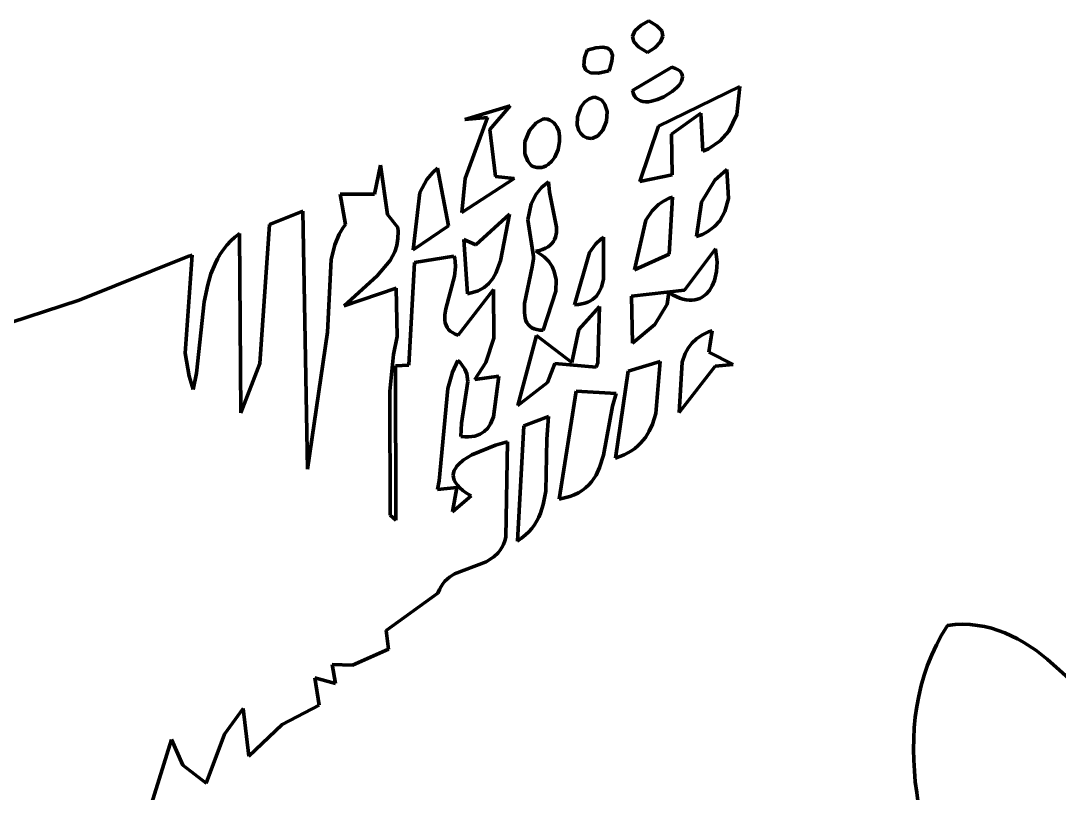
# Model space of a CAD drawing. Header units: millimetres. Extents: x 0 to 14.2, y 0 to 19.5.
# Drawn here: x 2.981 to 4.044, y 13.473 to 14.264 of the extents above; entities that cross this region are included whole.
import ezdxf

# ---------------------------------------------------------------- set-up
doc = ezdxf.new("R2010")
doc.units = ezdxf.units.MM
doc.layers.add('color#010101ff', color=7, linetype='CONTINUOUS', lineweight=100)
doc.layers.add('color#fdfdfdff', color=7, linetype='CONTINUOUS', lineweight=100)

msp = doc.modelspace()

# ---------------------------------------------------------------- linework, layer by layer
at = {"layer": 'color#010101ff'}
for p, q in [((3.6235, 14.2637), (3.6157, 14.2591)), ((3.6319, 14.2587), (3.6235, 14.2637)), ((3.6094, 14.2534), (3.6069, 14.2477)), ((3.6157, 14.2591), (3.6094, 14.2534)), ((3.6368, 14.2534), (3.6319, 14.2587)), ((3.638, 14.2478), (3.6368, 14.2534)), ((3.6069, 14.2477), (3.6083, 14.2421)), ((3.6083, 14.2421), (3.6134, 14.2366)), ((3.6298, 14.2361), (3.6357, 14.2421)), ((3.6357, 14.2421), (3.638, 14.2478)), ((3.5606, 14.2337), (3.5578, 14.2257)), ((3.5695, 14.236), (3.5606, 14.2337)), ((3.5765, 14.2367), (3.5695, 14.236)), ((3.5817, 14.2357), (3.5765, 14.2367)), ((3.5849, 14.233), (3.5817, 14.2357)), ((3.5864, 14.2286), (3.5849, 14.233)), ((3.5859, 14.2225), (3.5864, 14.2286)), ((3.6134, 14.2366), (3.6224, 14.2311)), ((3.6224, 14.2311), (3.6298, 14.2361)), ((3.5578, 14.2257), (3.557, 14.2181)), ((3.557, 14.2181), (3.5591, 14.213)), ((3.5836, 14.2147), (3.5859, 14.2225)), ((3.5591, 14.213), (3.5641, 14.2103)), ((3.5641, 14.2103), (3.572, 14.2102)), ((3.572, 14.2102), (3.5828, 14.2125)), ((3.5828, 14.2125), (3.5836, 14.2147)), ((3.6473, 14.2161), (3.6069, 14.1922)), ((3.6509, 14.215), (3.6473, 14.2161)), ((3.6536, 14.2136), (3.6509, 14.215)), ((3.6557, 14.212), (3.6536, 14.2136)), ((3.6571, 14.2102), (3.6557, 14.212)), ((3.6579, 14.2083), (3.6571, 14.2102)), ((3.6581, 14.2063), (3.6579, 14.2083)), ((3.7169, 14.1965), (3.6336, 14.1557)), ((3.6524, 14.1954), (3.6543, 14.1976)), ((3.6543, 14.1976), (3.6559, 14.1998)), ((3.6559, 14.1998), (3.6571, 14.202)), ((3.6571, 14.202), (3.6579, 14.2042)), ((3.6579, 14.2042), (3.6581, 14.2063)), ((3.7137, 14.1677), (3.7169, 14.1965)), ((3.5665, 14.1853), (3.5627, 14.1839)), ((3.5685, 14.1856), (3.5665, 14.1853)), ((3.5723, 14.1843), (3.5685, 14.1856)), ((3.6069, 14.1922), (3.6078, 14.1891)), ((3.6078, 14.1891), (3.6091, 14.1866)), ((3.6091, 14.1866), (3.6107, 14.1845)), ((3.6326, 14.1831), (3.6389, 14.1858)), ((3.6389, 14.1858), (3.6476, 14.1912)), ((3.6476, 14.1912), (3.6524, 14.1954)), ((3.4818, 14.1768), (3.4355, 14.1625)), ((3.4609, 14.1526), (3.4818, 14.1768)), ((3.5541, 14.1754), (3.5505, 14.1653)), ((3.5579, 14.1804), (3.5541, 14.1754)), ((3.5627, 14.1839), (3.5579, 14.1804)), ((3.5754, 14.1823), (3.5723, 14.1843)), ((3.5787, 14.1781), (3.5754, 14.1823)), ((3.5809, 14.171), (3.5787, 14.1781)), ((3.6107, 14.1845), (3.6127, 14.183)), ((3.6127, 14.183), (3.615, 14.1819)), ((3.615, 14.1819), (3.6176, 14.1812)), ((3.6176, 14.1812), (3.6203, 14.1809)), ((3.6203, 14.1809), (3.6233, 14.1809)), ((3.6233, 14.1809), (3.6263, 14.1814)), ((3.6263, 14.1814), (3.6326, 14.1831)), ((3.4355, 14.1625), (3.4586, 14.1647)), ((3.4586, 14.1647), (3.4356, 14.1023)), ((3.5505, 14.1653), (3.5503, 14.157)), ((3.5804, 14.1611), (3.5809, 14.171)), ((3.6467, 14.1475), (3.677, 14.1693)), ((3.677, 14.1693), (3.6789, 14.1303)), ((3.7056, 14.1508), (3.7137, 14.1677)), ((3.5082, 14.1591), (3.5014, 14.1514)), ((3.5152, 14.1629), (3.5082, 14.1591)), ((3.5172, 14.1635), (3.5152, 14.1629)), ((3.52, 14.1629), (3.5172, 14.1635)), ((3.5225, 14.1619), (3.52, 14.1629)), ((3.5247, 14.1606), (3.5225, 14.1619)), ((3.5266, 14.1591), (3.5247, 14.1606)), ((3.5282, 14.1573), (3.5266, 14.1591)), ((3.5295, 14.1553), (3.5282, 14.1573)), ((3.5315, 14.1507), (3.5295, 14.1553)), ((3.5503, 14.157), (3.552, 14.1514)), ((3.5766, 14.1518), (3.5804, 14.1611)), ((3.6336, 14.1557), (3.6145, 14.0991)), ((3.4667, 14.1042), (3.4609, 14.1526)), ((3.5014, 14.1514), (3.4968, 14.1398)), ((3.5324, 14.1455), (3.5315, 14.1507)), ((3.5324, 14.14), (3.5324, 14.1455)), ((3.552, 14.1514), (3.554, 14.1482)), ((3.554, 14.1482), (3.5567, 14.1457)), ((3.5567, 14.1457), (3.5603, 14.1439)), ((3.5603, 14.1439), (3.5624, 14.1434)), ((3.5624, 14.1434), (3.5647, 14.1431)), ((3.5647, 14.1431), (3.5665, 14.1435)), ((3.5665, 14.1435), (3.5714, 14.1461)), ((3.5714, 14.1461), (3.5766, 14.1518)), ((3.6474, 14.1061), (3.6467, 14.1475)), ((3.6966, 14.1408), (3.7056, 14.1508)), ((3.4968, 14.1398), (3.4968, 14.1275)), ((3.5308, 14.1318), (3.5324, 14.14)), ((3.6789, 14.1303), (3.6846, 14.1328)), ((3.6846, 14.1328), (3.6966, 14.1408)), ((3.4968, 14.1275), (3.4997, 14.12)), ((3.5244, 14.12), (3.5275, 14.1242)), ((3.5275, 14.1242), (3.5308, 14.1318)), ((3.3491, 14.1159), (3.3431, 14.0864)), ((3.3564, 14.0654), (3.3491, 14.1159)), ((3.4075, 14.1128), (3.4026, 14.1083)), ((3.4187, 14.0537), (3.4075, 14.1128)), ((3.4997, 14.12), (3.5035, 14.1152)), ((3.5035, 14.1152), (3.5063, 14.1141)), ((3.5063, 14.1141), (3.5089, 14.1136)), ((3.5089, 14.1136), (3.5115, 14.1134)), ((3.5115, 14.1134), (3.514, 14.1137)), ((3.514, 14.1137), (3.5163, 14.1143)), ((3.5163, 14.1143), (3.5185, 14.1153)), ((3.5185, 14.1153), (3.5206, 14.1166)), ((3.5206, 14.1166), (3.5244, 14.12)), ((3.7036, 14.1116), (3.6911, 14.1005)), ((3.705, 14.0819), (3.7036, 14.1116)), ((3.3965, 14.1011), (3.3894, 14.0878)), ((3.4026, 14.1083), (3.3965, 14.1011)), ((3.4356, 14.1023), (3.4324, 14.0674)), ((3.4324, 14.0674), (3.4859, 14.1023)), ((3.4859, 14.1023), (3.4667, 14.1042)), ((3.6145, 14.0991), (3.6474, 14.1061)), ((3.6911, 14.1005), (3.6774, 14.0779)), ((3.5137, 14.093), (3.5082, 14.0863)), ((3.5209, 14.0987), (3.5137, 14.093)), ((3.5221, 14.0882), (3.5209, 14.0987)), ((3.3431, 14.0864), (3.3079, 14.0864)), ((3.3079, 14.0864), (3.3133, 14.0553)), ((3.3894, 14.0878), (3.3826, 14.0293)), ((3.5082, 14.0863), (3.5032, 14.0764)), ((3.5293, 14.0526), (3.5221, 14.0882)), ((3.6385, 14.0791), (3.6334, 14.0755)), ((3.6444, 14.082), (3.6385, 14.0791)), ((3.6443, 14.025), (3.6477, 14.0833)), ((3.6477, 14.0833), (3.6444, 14.082)), ((3.7015, 14.0685), (3.705, 14.0819)), ((3.2697, 14.0689), (3.2356, 14.0552)), ((3.2745, 13.8047), (3.2697, 14.0689)), ((3.5032, 14.0764), (3.5, 14.06)), ((3.627, 14.0693), (3.6206, 14.0596)), ((3.6334, 14.0755), (3.627, 14.0693)), ((3.6774, 14.0779), (3.6724, 14.0428)), ((3.6964, 14.0591), (3.7015, 14.0685)), ((3.3667, 14.052), (3.3564, 14.0654)), ((3.4812, 14.0657), (3.4467, 14.0345)), ((3.4718, 14.0181), (3.4812, 14.0657)), ((3.5, 14.06), (3.5057, 14.0226)), ((3.6206, 14.0596), (3.6091, 14.0087)), ((3.691, 14.053), (3.6964, 14.0591)), ((3.2356, 14.0552), (3.2255, 13.9129)), ((3.3109, 14.052), (3.3068, 14.0452)), ((3.3133, 14.0553), (3.3109, 14.052)), ((3.367, 14.0481), (3.3667, 14.052)), ((3.3669, 14.0407), (3.367, 14.0481)), ((3.3826, 14.0293), (3.4187, 14.0537)), ((3.528, 14.0422), (3.5291, 14.0471)), ((3.5291, 14.0471), (3.5293, 14.0526)), ((3.6786, 14.0451), (3.6841, 14.0479)), ((3.6841, 14.0479), (3.691, 14.053)), ((3.1958, 14.0384), (3.1919, 14.0342)), ((3.2001, 14.0424), (3.1958, 14.0384)), ((3.2048, 14.0461), (3.2001, 14.0424)), ((3.2062, 13.8623), (3.2048, 14.0461)), ((3.3068, 14.0452), (3.3023, 14.0345)), ((3.3657, 14.0338), (3.3669, 14.0407)), ((3.4467, 14.0345), (3.4344, 14.04)), ((3.4344, 14.04), (3.438, 13.9844)), ((3.5245, 14.0357), (3.526, 14.0377)), ((3.526, 14.0377), (3.5272, 14.0399)), ((3.5272, 14.0399), (3.528, 14.0422)), ((3.575, 14.0406), (3.569, 14.0352)), ((3.5773, 14.0422), (3.575, 14.0406)), ((3.5771, 13.9993), (3.5773, 14.0422)), ((3.6724, 14.0428), (3.6786, 14.0451)), ((3.1884, 14.0297), (3.1852, 14.025)), ((3.1919, 14.0342), (3.1884, 14.0297)), ((3.3023, 14.0345), (3.2987, 14.0195)), ((3.3589, 14.0185), (3.3636, 14.0273)), ((3.3636, 14.0273), (3.3657, 14.0338)), ((3.5079, 14.0279), (3.5117, 14.0287)), ((3.5112, 14.026), (3.5079, 14.0279)), ((3.5142, 14.0239), (3.5112, 14.026)), ((3.5117, 14.0287), (3.515, 14.0297)), ((3.515, 14.0297), (3.518, 14.0309)), ((3.518, 14.0309), (3.5205, 14.0323)), ((3.5205, 14.0323), (3.5227, 14.0339)), ((3.5227, 14.0339), (3.5245, 14.0357)), ((3.563, 14.0267), (3.5477, 13.9731)), ((3.569, 14.0352), (3.563, 14.0267)), ((3.6918, 14.0304), (3.66, 13.9879)), ((3.6934, 14.0168), (3.6918, 14.0304)), ((3.1521, 14.0226), (3.0408, 13.9778)), ((3.1493, 13.9236), (3.1563, 14.0238)), ((3.1563, 14.0238), (3.1521, 14.0226)), ((3.1798, 14.0151), (3.1756, 14.0046)), ((3.1824, 14.0202), (3.1798, 14.0151)), ((3.1852, 14.025), (3.1824, 14.0202)), ((3.2987, 14.0195), (3.2947, 13.9449)), ((3.3457, 14.0028), (3.3589, 14.0185)), ((3.384, 14.0163), (3.3781, 13.9111)), ((3.4241, 14.0228), (3.384, 14.0163)), ((3.425, 14.0203), (3.4241, 14.0228)), ((3.4256, 14.0176), (3.425, 14.0203)), ((3.4259, 14.0118), (3.4256, 14.0176)), ((3.4672, 14.0054), (3.4718, 14.0181)), ((3.5055, 14.0202), (3.5041, 14.0119)), ((3.5057, 14.0226), (3.5055, 14.0202)), ((3.5169, 14.0218), (3.5142, 14.0239)), ((3.5213, 14.0172), (3.5169, 14.0218)), ((3.5246, 14.0122), (3.5213, 14.0172)), ((3.6091, 14.0087), (3.6443, 14.025)), ((3.6929, 14.007), (3.6934, 14.0168)), ((3.1756, 14.0046), (3.1723, 13.9934)), ((3.4247, 14.0023), (3.4259, 14.0118)), ((3.464, 13.9999), (3.4672, 14.0054)), ((3.5041, 14.0119), (3.4965, 13.9744)), ((3.5269, 14.007), (3.5246, 14.0122)), ((3.5287, 13.9986), (3.5269, 14.007)), ((3.6908, 13.9979), (3.6929, 14.007)), ((3.3118, 13.972), (3.3457, 14.0028)), ((3.4158, 13.9689), (3.4247, 14.0023)), ((3.4576, 13.9927), (3.46, 13.9949)), ((3.46, 13.9949), (3.464, 13.9999)), ((3.5284, 13.9868), (3.5287, 13.9986)), ((3.5751, 13.9911), (3.5771, 13.9993)), ((3.6886, 13.9925), (3.6908, 13.9979)), ((3.1723, 13.9934), (3.1688, 13.9759)), ((3.3652, 13.9901), (3.3118, 13.972)), ((3.3662, 13.9407), (3.3652, 13.9901)), ((3.4646, 13.9887), (3.4287, 13.9421)), ((3.438, 13.9844), (3.442, 13.9852)), ((3.442, 13.9852), (3.4457, 13.9862)), ((3.4457, 13.9862), (3.4491, 13.9874)), ((3.4491, 13.9874), (3.4522, 13.989)), ((3.4522, 13.989), (3.455, 13.9907)), ((3.455, 13.9907), (3.4576, 13.9927)), ((3.4651, 13.9387), (3.4646, 13.9887)), ((3.5156, 13.9472), (3.5284, 13.9868)), ((3.57, 13.982), (3.5729, 13.9863)), ((3.5729, 13.9863), (3.5751, 13.9911)), ((3.66, 13.9879), (3.6058, 13.9817)), ((3.6424, 13.9737), (3.6442, 13.9855)), ((3.6442, 13.9855), (3.648, 13.9832)), ((3.648, 13.9832), (3.6517, 13.9814)), ((3.6781, 13.9807), (3.6822, 13.9838)), ((3.6822, 13.9838), (3.6857, 13.9878)), ((3.6857, 13.9878), (3.6886, 13.9925)), ((3.0408, 13.9778), (2.6583, 13.8531)), ((3.1688, 13.9759), (3.1609, 13.9031)), ((3.4965, 13.9744), (3.4963, 13.965)), ((3.5477, 13.9731), (3.5516, 13.9734)), ((3.5516, 13.9734), (3.5551, 13.9739)), ((3.5551, 13.9739), (3.5583, 13.9747)), ((3.5583, 13.9747), (3.5612, 13.9757)), ((3.5612, 13.9757), (3.5638, 13.977)), ((3.5638, 13.977), (3.5661, 13.9785)), ((3.5661, 13.9785), (3.57, 13.982)), ((3.6058, 13.9817), (3.607, 13.9337)), ((3.6297, 13.9529), (3.6424, 13.9737)), ((3.6517, 13.9814), (3.6552, 13.9799)), ((3.6552, 13.9799), (3.6586, 13.9788)), ((3.6586, 13.9788), (3.6619, 13.9781)), ((3.6619, 13.9781), (3.6649, 13.9778)), ((3.6649, 13.9778), (3.6679, 13.9778)), ((3.6679, 13.9778), (3.6707, 13.9781)), ((3.6707, 13.9781), (3.6733, 13.9787)), ((3.6733, 13.9787), (3.6757, 13.9795)), ((3.6757, 13.9795), (3.6781, 13.9807)), ((3.415, 13.9628), (3.4158, 13.9689)), ((3.415, 13.9572), (3.415, 13.9628)), ((3.4963, 13.965), (3.4971, 13.9594)), ((3.573, 13.9713), (3.552, 13.9477)), ((3.5714, 13.9135), (3.573, 13.9713)), ((3.4154, 13.9546), (3.415, 13.9572)), ((3.4162, 13.9522), (3.4154, 13.9546)), ((3.4172, 13.9499), (3.4162, 13.9522)), ((3.4971, 13.9594), (3.4979, 13.957)), ((3.4979, 13.957), (3.4989, 13.9547)), ((3.4989, 13.9547), (3.5003, 13.9527)), ((3.5003, 13.9527), (3.5019, 13.951)), ((3.607, 13.9337), (3.6297, 13.9529)), ((3.2947, 13.9449), (3.2745, 13.8047)), ((3.3623, 13.9222), (3.3662, 13.9407)), ((3.4187, 13.9479), (3.4172, 13.9499)), ((3.4205, 13.9461), (3.4187, 13.9479)), ((3.4228, 13.9445), (3.4205, 13.9461)), ((3.4255, 13.9431), (3.4228, 13.9445)), ((3.4287, 13.9421), (3.4255, 13.9431)), ((3.5087, 13.9417), (3.4897, 13.8699)), ((3.5019, 13.951), (3.5039, 13.9495)), ((3.5039, 13.9495), (3.5063, 13.9484)), ((3.5063, 13.9484), (3.509, 13.9476)), ((3.5448, 13.9141), (3.5087, 13.9417)), ((3.509, 13.9476), (3.5121, 13.9472)), ((3.5121, 13.9472), (3.5156, 13.9472)), ((3.552, 13.9477), (3.5448, 13.9141)), ((3.678, 13.942), (3.6723, 13.9382)), ((3.6813, 13.9437), (3.678, 13.942)), ((3.6848, 13.9452), (3.6813, 13.9437)), ((3.6886, 13.9465), (3.6848, 13.9452)), ((3.685, 13.9247), (3.6886, 13.9465)), ((3.4569, 13.9138), (3.4651, 13.9387)), ((3.6676, 13.9337), (3.6638, 13.9287)), ((3.6723, 13.9382), (3.6676, 13.9337)), ((3.1532, 13.9001), (3.1493, 13.9236)), ((3.3588, 13.8846), (3.3623, 13.9222)), ((3.6609, 13.9232), (3.6577, 13.9142)), ((3.6638, 13.9287), (3.6609, 13.9232)), ((3.7101, 13.9119), (3.685, 13.9247)), ((3.2255, 13.9129), (3.2062, 13.8623)), ((3.3781, 13.9111), (3.3646, 13.9105)), ((3.3646, 13.9105), (3.3649, 13.7527)), ((3.4229, 13.9042), (3.4283, 13.916)), ((3.4283, 13.916), (3.4305, 13.9139)), ((3.4305, 13.9139), (3.4324, 13.9117)), ((3.4324, 13.9117), (3.4354, 13.9072)), ((3.4456, 13.8964), (3.4569, 13.9138)), ((3.5198, 13.8936), (3.5274, 13.9128)), ((3.5274, 13.9128), (3.5696, 13.9093)), ((3.5696, 13.9093), (3.5714, 13.9135)), ((3.6354, 13.915), (3.6026, 13.9052)), ((3.6308, 13.8619), (3.6354, 13.915)), ((3.6577, 13.9142), (3.6547, 13.8629)), ((3.6547, 13.8629), (3.6915, 13.9101)), ((3.6915, 13.9101), (3.7101, 13.9119)), ((3.1575, 13.8862), (3.1532, 13.9001)), ((3.1609, 13.9031), (3.1575, 13.8862)), ((3.418, 13.8872), (3.4229, 13.9042)), ((3.4354, 13.9072), (3.4373, 13.9023)), ((3.4373, 13.9023), (3.4386, 13.8945)), ((3.4701, 13.8998), (3.4456, 13.8964)), ((3.4647, 13.8585), (3.4701, 13.8998)), ((3.6026, 13.9052), (3.5894, 13.816)), ((3.4386, 13.8945), (3.4319, 13.8518)), ((3.4897, 13.8699), (3.5198, 13.8936)), ((3.3589, 13.7576), (3.3588, 13.8846)), ((3.409, 13.7929), (3.418, 13.8872)), ((3.5494, 13.8847), (3.5319, 13.7742)), ((3.5903, 13.8822), (3.5494, 13.8847)), ((3.5863, 13.8694), (3.5903, 13.8822)), ((3.5772, 13.8191), (3.5863, 13.8694)), ((3.4617, 13.8511), (3.4647, 13.8585)), ((3.5211, 13.8587), (3.4958, 13.8492)), ((3.5193, 13.8355), (3.5211, 13.8587)), ((3.6273, 13.8507), (3.6308, 13.8619)), ((3.4319, 13.8518), (3.4314, 13.8383)), ((3.4553, 13.8433), (3.4589, 13.8469)), ((3.4589, 13.8469), (3.4617, 13.8511)), ((3.4958, 13.8492), (3.4892, 13.7312)), ((3.6241, 13.8438), (3.6273, 13.8507)), ((3.4314, 13.8383), (3.4354, 13.838)), ((3.4354, 13.838), (3.4391, 13.8379)), ((3.4391, 13.8379), (3.4425, 13.8382)), ((3.4425, 13.8382), (3.4455, 13.8387)), ((3.4455, 13.8387), (3.4484, 13.8395)), ((3.4484, 13.8395), (3.4509, 13.8406)), ((3.4509, 13.8406), (3.4532, 13.8418)), ((3.4532, 13.8418), (3.4553, 13.8433)), ((3.5181, 13.7822), (3.5193, 13.8355)), ((3.6152, 13.8314), (3.6201, 13.8373)), ((3.6201, 13.8373), (3.6241, 13.8438)), ((3.4666, 13.8293), (3.4426, 13.8195)), ((3.4762, 13.832), (3.4666, 13.8293)), ((3.479, 13.8327), (3.4762, 13.832)), ((3.4774, 13.7353), (3.479, 13.8327)), ((3.6059, 13.8237), (3.6093, 13.8261)), ((3.6093, 13.8261), (3.6124, 13.8286)), ((3.6124, 13.8286), (3.6152, 13.8314)), ((3.4338, 13.814), (3.4292, 13.8099)), ((3.4426, 13.8195), (3.4338, 13.814)), ((3.5733, 13.8065), (3.5772, 13.8191)), ((3.5894, 13.816), (3.594, 13.8176)), ((3.594, 13.8176), (3.5983, 13.8194)), ((3.5983, 13.8194), (3.6022, 13.8215)), ((3.6022, 13.8215), (3.6059, 13.8237)), ((3.4246, 13.8033), (3.4239, 13.8009)), ((3.4257, 13.8056), (3.4246, 13.8033)), ((3.4273, 13.8078), (3.4257, 13.8056)), ((3.4292, 13.8099), (3.4273, 13.8078)), ((3.5696, 13.7988), (3.5733, 13.8065)), ((3.4075, 13.7839), (3.409, 13.7929)), ((3.4239, 13.8009), (3.4236, 13.7985)), ((3.4236, 13.7985), (3.4238, 13.7961)), ((3.4238, 13.7961), (3.4245, 13.7936)), ((3.4245, 13.7936), (3.4258, 13.791)), ((3.5649, 13.7918), (3.5674, 13.7952)), ((3.5674, 13.7952), (3.5696, 13.7988)), ((3.4273, 13.7859), (3.4075, 13.7839)), ((3.4228, 13.7612), (3.4273, 13.7859)), ((3.4258, 13.791), (3.4277, 13.7884)), ((3.4277, 13.7884), (3.4302, 13.7857)), ((3.4302, 13.7857), (3.4333, 13.783)), ((3.4333, 13.783), (3.4371, 13.7802)), ((3.5155, 13.7685), (3.5181, 13.7822)), ((3.5517, 13.7807), (3.5555, 13.7831)), ((3.5555, 13.7831), (3.559, 13.7858)), ((3.559, 13.7858), (3.5621, 13.7887)), ((3.5621, 13.7887), (3.5649, 13.7918)), ((3.4417, 13.7774), (3.4228, 13.7612)), ((3.4371, 13.7802), (3.4417, 13.7774)), ((3.5319, 13.7742), (3.5375, 13.7753)), ((3.5375, 13.7753), (3.5427, 13.7768)), ((3.5427, 13.7768), (3.5474, 13.7786)), ((3.5474, 13.7786), (3.5517, 13.7807)), ((3.5128, 13.7599), (3.5155, 13.7685)), ((3.3649, 13.7527), (3.3589, 13.7576)), ((3.5065, 13.7479), (3.5089, 13.7518)), ((3.5089, 13.7518), (3.511, 13.7558)), ((3.511, 13.7558), (3.5128, 13.7599)), ((3.4973, 13.7374), (3.5007, 13.7407)), ((3.5007, 13.7407), (3.5038, 13.7442)), ((3.5038, 13.7442), (3.5065, 13.7479)), ((3.4749, 13.7278), (3.4763, 13.7314)), ((3.4763, 13.7314), (3.4774, 13.7353)), ((3.4892, 13.7312), (3.4934, 13.7342)), ((3.4934, 13.7342), (3.4973, 13.7374)), ((3.4649, 13.7149), (3.4694, 13.7192)), ((3.4694, 13.7192), (3.4715, 13.7218)), ((3.4715, 13.7218), (3.4733, 13.7246)), ((3.4733, 13.7246), (3.4749, 13.7278)), ((3.4249, 13.6975), (3.4571, 13.7101)), ((3.4571, 13.7101), (3.4649, 13.7149)), ((3.4197, 13.6942), (3.4249, 13.6975)), ((3.411, 13.6847), (3.4129, 13.6875)), ((3.4129, 13.6875), (3.415, 13.69)), ((3.415, 13.69), (3.4197, 13.6942)), ((3.3548, 13.6396), (3.4078, 13.678)), ((3.4078, 13.678), (3.4093, 13.6815)), ((3.4093, 13.6815), (3.411, 13.6847)), ((3.9293, 13.6449), (3.9232, 13.635)), ((3.9372, 13.6457), (3.9293, 13.6449)), ((3.945, 13.646), (3.9372, 13.6457)), ((3.9525, 13.6457), (3.945, 13.646)), ((3.9599, 13.6449), (3.9525, 13.6457)), ((3.9671, 13.6436), (3.9599, 13.6449)), ((3.9741, 13.6419), (3.9671, 13.6436)), ((3.3571, 13.6206), (3.3548, 13.6396)), ((3.9232, 13.635), (3.9179, 13.6249)), ((3.981, 13.6398), (3.9741, 13.6419)), ((3.9878, 13.6372), (3.981, 13.6398)), ((3.9944, 13.6343), (3.9878, 13.6372)), ((4.0008, 13.631), (3.9944, 13.6343)), ((3.9179, 13.6249), (3.9131, 13.6147)), ((4.0072, 13.6274), (4.0008, 13.631)), ((4.0195, 13.6194), (4.0072, 13.6274)), ((3.3206, 13.6043), (3.3571, 13.6206)), ((3.9131, 13.6147), (3.9089, 13.6043)), ((4.0313, 13.6104), (4.0195, 13.6194)), ((3.3031, 13.5853), (3.2996, 13.6048)), ((3.2996, 13.6048), (3.3206, 13.6043)), ((3.9089, 13.6043), (3.9053, 13.5938)), ((4.0595, 13.5849), (4.0313, 13.6104)), ((3.2862, 13.5631), (3.2819, 13.5911)), ((3.2819, 13.5911), (3.3031, 13.5853)), ((3.9053, 13.5938), (3.9023, 13.5832)), ((3.9023, 13.5832), (3.8998, 13.5725)), ((3.8998, 13.5725), (3.8978, 13.5618)), ((3.1894, 13.5335), (3.2085, 13.5598)), ((3.2085, 13.5598), (3.2144, 13.511)), ((3.2485, 13.5434), (3.2862, 13.5631)), ((3.8978, 13.5618), (3.8963, 13.5509)), ((3.8963, 13.5509), (3.8953, 13.54)), ((3.2144, 13.511), (3.2485, 13.5434)), ((3.8953, 13.54), (3.8947, 13.529)), ((3.1101, 13.447), (3.1352, 13.528)), ((3.1352, 13.528), (3.147, 13.5019)), ((3.1708, 13.4834), (3.1894, 13.5335)), ((3.8947, 13.529), (3.8945, 13.518)), ((3.8945, 13.518), (3.8947, 13.507)), ((3.8947, 13.507), (3.8954, 13.4959)), ((3.147, 13.5019), (3.1708, 13.4834)), ((3.8954, 13.4959), (3.8963, 13.4848)), ((3.8963, 13.4848), (3.8977, 13.4737)), ((3.8977, 13.4737), (3.8993, 13.4626))]:
    msp.add_line(p, q, dxfattribs=at)
at = {"layer": 'color#fdfdfdff'}
for p, q in [((3.6157, 14.2591), (3.6235, 14.2637)), ((3.6235, 14.2637), (3.6319, 14.2587)), ((3.6069, 14.2477), (3.6094, 14.2534)), ((3.6094, 14.2534), (3.6157, 14.2591)), ((3.6319, 14.2587), (3.6368, 14.2534)), ((3.6368, 14.2534), (3.638, 14.2478)), ((3.6083, 14.2421), (3.6069, 14.2477)), ((3.6134, 14.2366), (3.6083, 14.2421)), ((3.6357, 14.2421), (3.6298, 14.2361)), ((3.638, 14.2478), (3.6357, 14.2421)), ((3.5578, 14.2257), (3.5606, 14.2337)), ((3.5606, 14.2337), (3.5695, 14.236)), ((3.5695, 14.236), (3.5765, 14.2367)), ((3.5765, 14.2367), (3.5817, 14.2357)), ((3.5817, 14.2357), (3.5849, 14.233)), ((3.5849, 14.233), (3.5864, 14.2286)), ((3.5864, 14.2286), (3.5859, 14.2225)), ((3.6224, 14.2311), (3.6134, 14.2366)), ((3.6298, 14.2361), (3.6224, 14.2311)), ((3.557, 14.2181), (3.5578, 14.2257)), ((3.5591, 14.213), (3.557, 14.2181)), ((3.5859, 14.2225), (3.5836, 14.2147)), ((3.5641, 14.2103), (3.5591, 14.213)), ((3.572, 14.2102), (3.5641, 14.2103)), ((3.5828, 14.2125), (3.572, 14.2102)), ((3.5836, 14.2147), (3.5828, 14.2125)), ((3.6069, 14.1922), (3.6473, 14.2161)), ((3.6473, 14.2161), (3.6509, 14.215)), ((3.6509, 14.215), (3.6536, 14.2136)), ((3.6536, 14.2136), (3.6557, 14.212)), ((3.6557, 14.212), (3.6571, 14.2102)), ((3.6571, 14.2102), (3.6579, 14.2083)), ((3.6579, 14.2083), (3.6581, 14.2063)), ((3.6336, 14.1557), (3.7169, 14.1965)), ((3.6543, 14.1976), (3.6524, 14.1954)), ((3.6559, 14.1998), (3.6543, 14.1976)), ((3.6571, 14.202), (3.6559, 14.1998)), ((3.6579, 14.2042), (3.6571, 14.202)), ((3.6581, 14.2063), (3.6579, 14.2042)), ((3.7169, 14.1965), (3.7137, 14.1677)), ((3.5627, 14.1839), (3.5665, 14.1853)), ((3.5665, 14.1853), (3.5685, 14.1856)), ((3.5685, 14.1856), (3.5723, 14.1843)), ((3.6078, 14.1891), (3.6069, 14.1922)), ((3.6091, 14.1866), (3.6078, 14.1891)), ((3.6107, 14.1845), (3.6091, 14.1866)), ((3.6389, 14.1858), (3.6326, 14.1831)), ((3.6476, 14.1912), (3.6389, 14.1858)), ((3.6524, 14.1954), (3.6476, 14.1912)), ((3.4355, 14.1625), (3.4818, 14.1768)), ((3.4818, 14.1768), (3.4609, 14.1526)), ((3.5505, 14.1653), (3.5541, 14.1754)), ((3.5541, 14.1754), (3.5579, 14.1804)), ((3.5579, 14.1804), (3.5627, 14.1839)), ((3.5723, 14.1843), (3.5754, 14.1823)), ((3.5754, 14.1823), (3.5787, 14.1781)), ((3.5787, 14.1781), (3.5809, 14.171)), ((3.6127, 14.183), (3.6107, 14.1845)), ((3.615, 14.1819), (3.6127, 14.183)), ((3.6176, 14.1812), (3.615, 14.1819)), ((3.6203, 14.1809), (3.6176, 14.1812)), ((3.6233, 14.1809), (3.6203, 14.1809)), ((3.6263, 14.1814), (3.6233, 14.1809)), ((3.6326, 14.1831), (3.6263, 14.1814)), ((3.4586, 14.1647), (3.4355, 14.1625)), ((3.4356, 14.1023), (3.4586, 14.1647)), ((3.5503, 14.157), (3.5505, 14.1653)), ((3.5809, 14.171), (3.5804, 14.1611)), ((3.677, 14.1693), (3.6467, 14.1475)), ((3.6789, 14.1303), (3.677, 14.1693)), ((3.7137, 14.1677), (3.7056, 14.1508)), ((3.5014, 14.1514), (3.5082, 14.1591)), ((3.5082, 14.1591), (3.5152, 14.1629)), ((3.5152, 14.1629), (3.5172, 14.1635)), ((3.5172, 14.1635), (3.52, 14.1629)), ((3.52, 14.1629), (3.5225, 14.1619)), ((3.5225, 14.1619), (3.5247, 14.1606)), ((3.5247, 14.1606), (3.5266, 14.1591)), ((3.5266, 14.1591), (3.5282, 14.1573)), ((3.5282, 14.1573), (3.5295, 14.1553)), ((3.5295, 14.1553), (3.5315, 14.1507)), ((3.552, 14.1514), (3.5503, 14.157)), ((3.5804, 14.1611), (3.5766, 14.1518)), ((3.6145, 14.0991), (3.6336, 14.1557)), ((3.4609, 14.1526), (3.4667, 14.1042)), ((3.4968, 14.1398), (3.5014, 14.1514)), ((3.5315, 14.1507), (3.5324, 14.1455)), ((3.5324, 14.1455), (3.5324, 14.14)), ((3.554, 14.1482), (3.552, 14.1514)), ((3.5567, 14.1457), (3.554, 14.1482)), ((3.5603, 14.1439), (3.5567, 14.1457)), ((3.5624, 14.1434), (3.5603, 14.1439)), ((3.5647, 14.1431), (3.5624, 14.1434)), ((3.5665, 14.1435), (3.5647, 14.1431)), ((3.5714, 14.1461), (3.5665, 14.1435)), ((3.5766, 14.1518), (3.5714, 14.1461)), ((3.6467, 14.1475), (3.6474, 14.1061)), ((3.7056, 14.1508), (3.6966, 14.1408)), ((3.4968, 14.1275), (3.4968, 14.1398)), ((3.5324, 14.14), (3.5308, 14.1318)), ((3.6846, 14.1328), (3.6789, 14.1303)), ((3.6966, 14.1408), (3.6846, 14.1328)), ((3.4997, 14.12), (3.4968, 14.1275)), ((3.5275, 14.1242), (3.5244, 14.12)), ((3.5308, 14.1318), (3.5275, 14.1242)), ((3.3431, 14.0864), (3.3491, 14.1159)), ((3.3491, 14.1159), (3.3564, 14.0654)), ((3.4026, 14.1083), (3.4075, 14.1128)), ((3.4075, 14.1128), (3.4187, 14.0537)), ((3.5035, 14.1152), (3.4997, 14.12)), ((3.5063, 14.1141), (3.5035, 14.1152)), ((3.5089, 14.1136), (3.5063, 14.1141)), ((3.5115, 14.1134), (3.5089, 14.1136)), ((3.514, 14.1137), (3.5115, 14.1134)), ((3.5163, 14.1143), (3.514, 14.1137)), ((3.5185, 14.1153), (3.5163, 14.1143)), ((3.5206, 14.1166), (3.5185, 14.1153)), ((3.5244, 14.12), (3.5206, 14.1166)), ((3.6911, 14.1005), (3.7036, 14.1116)), ((3.7036, 14.1116), (3.705, 14.0819)), ((3.3894, 14.0878), (3.3965, 14.1011)), ((3.3965, 14.1011), (3.4026, 14.1083)), ((3.4859, 14.1023), (3.4324, 14.0674)), ((3.4324, 14.0674), (3.4356, 14.1023)), ((3.4667, 14.1042), (3.4859, 14.1023)), ((3.6474, 14.1061), (3.6145, 14.0991)), ((3.6774, 14.0779), (3.6911, 14.1005)), ((3.5082, 14.0863), (3.5137, 14.093)), ((3.5137, 14.093), (3.5209, 14.0987)), ((3.5209, 14.0987), (3.5221, 14.0882)), ((3.3133, 14.0553), (3.3079, 14.0864)), ((3.3079, 14.0864), (3.3431, 14.0864)), ((3.3826, 14.0293), (3.3894, 14.0878)), ((3.5032, 14.0764), (3.5082, 14.0863)), ((3.5221, 14.0882), (3.5293, 14.0526)), ((3.6334, 14.0755), (3.6385, 14.0791)), ((3.6385, 14.0791), (3.6444, 14.082)), ((3.6477, 14.0833), (3.6443, 14.025)), ((3.6444, 14.082), (3.6477, 14.0833)), ((3.705, 14.0819), (3.7015, 14.0685)), ((3.2356, 14.0552), (3.2697, 14.0689)), ((3.2697, 14.0689), (3.2745, 13.8047)), ((3.5, 14.06), (3.5032, 14.0764)), ((3.6206, 14.0596), (3.627, 14.0693)), ((3.627, 14.0693), (3.6334, 14.0755)), ((3.6724, 14.0428), (3.6774, 14.0779)), ((3.7015, 14.0685), (3.6964, 14.0591)), ((3.3564, 14.0654), (3.3667, 14.052)), ((3.4467, 14.0345), (3.4812, 14.0657)), ((3.4812, 14.0657), (3.4718, 14.0181)), ((3.5057, 14.0226), (3.5, 14.06)), ((3.6091, 14.0087), (3.6206, 14.0596)), ((3.6964, 14.0591), (3.691, 14.053)), ((3.2255, 13.9129), (3.2356, 14.0552)), ((3.3068, 14.0452), (3.3109, 14.052)), ((3.3109, 14.052), (3.3133, 14.0553)), ((3.3667, 14.052), (3.367, 14.0481)), ((3.367, 14.0481), (3.3669, 14.0407)), ((3.4187, 14.0537), (3.3826, 14.0293)), ((3.5291, 14.0471), (3.528, 14.0422)), ((3.5293, 14.0526), (3.5291, 14.0471)), ((3.6841, 14.0479), (3.6786, 14.0451)), ((3.691, 14.053), (3.6841, 14.0479)), ((3.1919, 14.0342), (3.1958, 14.0384)), ((3.1958, 14.0384), (3.2001, 14.0424)), ((3.2001, 14.0424), (3.2048, 14.0461)), ((3.2048, 14.0461), (3.2062, 13.8623)), ((3.3023, 14.0345), (3.3068, 14.0452)), ((3.3669, 14.0407), (3.3657, 14.0338)), ((3.438, 13.9844), (3.4344, 14.04)), ((3.4344, 14.04), (3.4467, 14.0345)), ((3.526, 14.0377), (3.5245, 14.0357)), ((3.5272, 14.0399), (3.526, 14.0377)), ((3.528, 14.0422), (3.5272, 14.0399)), ((3.569, 14.0352), (3.575, 14.0406)), ((3.575, 14.0406), (3.5773, 14.0422)), ((3.5773, 14.0422), (3.5771, 13.9993)), ((3.6786, 14.0451), (3.6724, 14.0428)), ((3.1852, 14.025), (3.1884, 14.0297)), ((3.1884, 14.0297), (3.1919, 14.0342)), ((3.2987, 14.0195), (3.3023, 14.0345)), ((3.3636, 14.0273), (3.3589, 14.0185)), ((3.3657, 14.0338), (3.3636, 14.0273)), ((3.5117, 14.0287), (3.5079, 14.0279)), ((3.5079, 14.0279), (3.5112, 14.026)), ((3.5112, 14.026), (3.5142, 14.0239)), ((3.515, 14.0297), (3.5117, 14.0287)), ((3.518, 14.0309), (3.515, 14.0297)), ((3.5205, 14.0323), (3.518, 14.0309)), ((3.5227, 14.0339), (3.5205, 14.0323)), ((3.5245, 14.0357), (3.5227, 14.0339)), ((3.5477, 13.9731), (3.563, 14.0267)), ((3.563, 14.0267), (3.569, 14.0352)), ((3.66, 13.9879), (3.6918, 14.0304)), ((3.6918, 14.0304), (3.6934, 14.0168)), ((3.0408, 13.9778), (3.1521, 14.0226)), ((3.1563, 14.0238), (3.1493, 13.9236)), ((3.1521, 14.0226), (3.1563, 14.0238)), ((3.1756, 14.0046), (3.1798, 14.0151)), ((3.1798, 14.0151), (3.1824, 14.0202)), ((3.1824, 14.0202), (3.1852, 14.025)), ((3.2947, 13.9449), (3.2987, 14.0195)), ((3.3589, 14.0185), (3.3457, 14.0028)), ((3.3781, 13.9111), (3.384, 14.0163)), ((3.384, 14.0163), (3.4241, 14.0228)), ((3.4241, 14.0228), (3.425, 14.0203)), ((3.425, 14.0203), (3.4256, 14.0176)), ((3.4256, 14.0176), (3.4259, 14.0118)), ((3.4718, 14.0181), (3.4672, 14.0054)), ((3.5041, 14.0119), (3.5055, 14.0202)), ((3.5055, 14.0202), (3.5057, 14.0226)), ((3.5142, 14.0239), (3.5169, 14.0218)), ((3.5169, 14.0218), (3.5213, 14.0172)), ((3.5213, 14.0172), (3.5246, 14.0122)), ((3.6443, 14.025), (3.6091, 14.0087)), ((3.6934, 14.0168), (3.6929, 14.007)), ((3.1723, 13.9934), (3.1756, 14.0046)), ((3.4259, 14.0118), (3.4247, 14.0023)), ((3.4672, 14.0054), (3.464, 13.9999)), ((3.4965, 13.9744), (3.5041, 14.0119)), ((3.5246, 14.0122), (3.5269, 14.007)), ((3.5269, 14.007), (3.5287, 13.9986)), ((3.6929, 14.007), (3.6908, 13.9979)), ((3.3457, 14.0028), (3.3118, 13.972)), ((3.4247, 14.0023), (3.4158, 13.9689)), ((3.46, 13.9949), (3.4576, 13.9927)), ((3.464, 13.9999), (3.46, 13.9949)), ((3.5287, 13.9986), (3.5284, 13.9868)), ((3.5771, 13.9993), (3.5751, 13.9911)), ((3.6908, 13.9979), (3.6886, 13.9925)), ((3.1688, 13.9759), (3.1723, 13.9934)), ((3.3118, 13.972), (3.3652, 13.9901)), ((3.3652, 13.9901), (3.3662, 13.9407)), ((3.4287, 13.9421), (3.4646, 13.9887)), ((3.442, 13.9852), (3.438, 13.9844)), ((3.4457, 13.9862), (3.442, 13.9852)), ((3.4491, 13.9874), (3.4457, 13.9862)), ((3.4522, 13.989), (3.4491, 13.9874)), ((3.455, 13.9907), (3.4522, 13.989)), ((3.4576, 13.9927), (3.455, 13.9907)), ((3.4646, 13.9887), (3.4651, 13.9387)), ((3.5284, 13.9868), (3.5156, 13.9472)), ((3.5729, 13.9863), (3.57, 13.982)), ((3.5751, 13.9911), (3.5729, 13.9863)), ((3.6058, 13.9817), (3.66, 13.9879)), ((3.6442, 13.9855), (3.6424, 13.9737)), ((3.648, 13.9832), (3.6442, 13.9855)), ((3.6517, 13.9814), (3.648, 13.9832)), ((3.6822, 13.9838), (3.6781, 13.9807)), ((3.6857, 13.9878), (3.6822, 13.9838)), ((3.6886, 13.9925), (3.6857, 13.9878)), ((2.6583, 13.8531), (3.0408, 13.9778)), ((3.1609, 13.9031), (3.1688, 13.9759)), ((3.4963, 13.965), (3.4965, 13.9744)), ((3.5516, 13.9734), (3.5477, 13.9731)), ((3.5551, 13.9739), (3.5516, 13.9734)), ((3.5583, 13.9747), (3.5551, 13.9739)), ((3.5612, 13.9757), (3.5583, 13.9747)), ((3.5638, 13.977), (3.5612, 13.9757)), ((3.5661, 13.9785), (3.5638, 13.977)), ((3.57, 13.982), (3.5661, 13.9785)), ((3.607, 13.9337), (3.6058, 13.9817)), ((3.6424, 13.9737), (3.6297, 13.9529)), ((3.6552, 13.9799), (3.6517, 13.9814)), ((3.6586, 13.9788), (3.6552, 13.9799)), ((3.6619, 13.9781), (3.6586, 13.9788)), ((3.6649, 13.9778), (3.6619, 13.9781)), ((3.6679, 13.9778), (3.6649, 13.9778)), ((3.6707, 13.9781), (3.6679, 13.9778)), ((3.6733, 13.9787), (3.6707, 13.9781)), ((3.6757, 13.9795), (3.6733, 13.9787)), ((3.6781, 13.9807), (3.6757, 13.9795)), ((3.4158, 13.9689), (3.415, 13.9628)), ((3.415, 13.9628), (3.415, 13.9572)), ((3.4971, 13.9594), (3.4963, 13.965)), ((3.552, 13.9477), (3.573, 13.9713)), ((3.573, 13.9713), (3.5714, 13.9135)), ((3.415, 13.9572), (3.4154, 13.9546)), ((3.4154, 13.9546), (3.4162, 13.9522)), ((3.4162, 13.9522), (3.4172, 13.9499)), ((3.4979, 13.957), (3.4971, 13.9594)), ((3.4989, 13.9547), (3.4979, 13.957)), ((3.5003, 13.9527), (3.4989, 13.9547)), ((3.5019, 13.951), (3.5003, 13.9527)), ((3.6297, 13.9529), (3.607, 13.9337)), ((3.2745, 13.8047), (3.2947, 13.9449)), ((3.3662, 13.9407), (3.3623, 13.9222)), ((3.4172, 13.9499), (3.4187, 13.9479)), ((3.4187, 13.9479), (3.4205, 13.9461)), ((3.4205, 13.9461), (3.4228, 13.9445)), ((3.4228, 13.9445), (3.4255, 13.9431)), ((3.4255, 13.9431), (3.4287, 13.9421)), ((3.4897, 13.8699), (3.5087, 13.9417)), ((3.5039, 13.9495), (3.5019, 13.951)), ((3.5063, 13.9484), (3.5039, 13.9495)), ((3.509, 13.9476), (3.5063, 13.9484)), ((3.5087, 13.9417), (3.5448, 13.9141)), ((3.5121, 13.9472), (3.509, 13.9476)), ((3.5156, 13.9472), (3.5121, 13.9472)), ((3.5448, 13.9141), (3.552, 13.9477)), ((3.6723, 13.9382), (3.678, 13.942)), ((3.678, 13.942), (3.6813, 13.9437)), ((3.6813, 13.9437), (3.6848, 13.9452)), ((3.6848, 13.9452), (3.6886, 13.9465)), ((3.6886, 13.9465), (3.685, 13.9247)), ((3.4651, 13.9387), (3.4569, 13.9138)), ((3.6638, 13.9287), (3.6676, 13.9337)), ((3.6676, 13.9337), (3.6723, 13.9382)), ((3.1493, 13.9236), (3.1532, 13.9001)), ((3.3623, 13.9222), (3.3588, 13.8846)), ((3.6577, 13.9142), (3.6609, 13.9232)), ((3.6609, 13.9232), (3.6638, 13.9287)), ((3.685, 13.9247), (3.7101, 13.9119)), ((3.2062, 13.8623), (3.2255, 13.9129)), ((3.3646, 13.9105), (3.3781, 13.9111)), ((3.3649, 13.7527), (3.3646, 13.9105)), ((3.4283, 13.916), (3.4229, 13.9042)), ((3.4305, 13.9139), (3.4283, 13.916)), ((3.4324, 13.9117), (3.4305, 13.9139)), ((3.4354, 13.9072), (3.4324, 13.9117)), ((3.4569, 13.9138), (3.4456, 13.8964)), ((3.5274, 13.9128), (3.5198, 13.8936)), ((3.5696, 13.9093), (3.5274, 13.9128)), ((3.5714, 13.9135), (3.5696, 13.9093)), ((3.6026, 13.9052), (3.6354, 13.915)), ((3.6354, 13.915), (3.6308, 13.8619)), ((3.6547, 13.8629), (3.6577, 13.9142)), ((3.6915, 13.9101), (3.6547, 13.8629)), ((3.7101, 13.9119), (3.6915, 13.9101)), ((3.1532, 13.9001), (3.1575, 13.8862)), ((3.1575, 13.8862), (3.1609, 13.9031)), ((3.4229, 13.9042), (3.418, 13.8872)), ((3.4373, 13.9023), (3.4354, 13.9072)), ((3.4386, 13.8945), (3.4373, 13.9023)), ((3.4456, 13.8964), (3.4701, 13.8998)), ((3.4701, 13.8998), (3.4647, 13.8585)), ((3.5894, 13.816), (3.6026, 13.9052)), ((3.4319, 13.8518), (3.4386, 13.8945)), ((3.5198, 13.8936), (3.4897, 13.8699)), ((3.3588, 13.8846), (3.3589, 13.7576)), ((3.418, 13.8872), (3.409, 13.7929)), ((3.5319, 13.7742), (3.5494, 13.8847)), ((3.5494, 13.8847), (3.5903, 13.8822)), ((3.5903, 13.8822), (3.5863, 13.8694)), ((3.5863, 13.8694), (3.5772, 13.8191)), ((3.4647, 13.8585), (3.4617, 13.8511)), ((3.4958, 13.8492), (3.5211, 13.8587)), ((3.5211, 13.8587), (3.5193, 13.8355)), ((3.6308, 13.8619), (3.6273, 13.8507)), ((3.4314, 13.8383), (3.4319, 13.8518)), ((3.4589, 13.8469), (3.4553, 13.8433)), ((3.4617, 13.8511), (3.4589, 13.8469)), ((3.4892, 13.7312), (3.4958, 13.8492)), ((3.6273, 13.8507), (3.6241, 13.8438)), ((3.4354, 13.838), (3.4314, 13.8383)), ((3.4391, 13.8379), (3.4354, 13.838)), ((3.4425, 13.8382), (3.4391, 13.8379)), ((3.4455, 13.8387), (3.4425, 13.8382)), ((3.4484, 13.8395), (3.4455, 13.8387)), ((3.4509, 13.8406), (3.4484, 13.8395)), ((3.4532, 13.8418), (3.4509, 13.8406)), ((3.4553, 13.8433), (3.4532, 13.8418)), ((3.5193, 13.8355), (3.5181, 13.7822)), ((3.6201, 13.8373), (3.6152, 13.8314)), ((3.6241, 13.8438), (3.6201, 13.8373)), ((3.4426, 13.8195), (3.4666, 13.8293)), ((3.4666, 13.8293), (3.4762, 13.832)), ((3.4762, 13.832), (3.479, 13.8327)), ((3.479, 13.8327), (3.4774, 13.7353)), ((3.6093, 13.8261), (3.6059, 13.8237)), ((3.6124, 13.8286), (3.6093, 13.8261)), ((3.6152, 13.8314), (3.6124, 13.8286)), ((3.4292, 13.8099), (3.4338, 13.814)), ((3.4338, 13.814), (3.4426, 13.8195)), ((3.5772, 13.8191), (3.5733, 13.8065)), ((3.594, 13.8176), (3.5894, 13.816)), ((3.5983, 13.8194), (3.594, 13.8176)), ((3.6022, 13.8215), (3.5983, 13.8194)), ((3.6059, 13.8237), (3.6022, 13.8215)), ((3.4239, 13.8009), (3.4246, 13.8033)), ((3.4246, 13.8033), (3.4257, 13.8056)), ((3.4257, 13.8056), (3.4273, 13.8078)), ((3.4273, 13.8078), (3.4292, 13.8099)), ((3.5733, 13.8065), (3.5696, 13.7988)), ((3.409, 13.7929), (3.4075, 13.7839)), ((3.4236, 13.7985), (3.4239, 13.8009)), ((3.4238, 13.7961), (3.4236, 13.7985)), ((3.4245, 13.7936), (3.4238, 13.7961)), ((3.4258, 13.791), (3.4245, 13.7936)), ((3.5674, 13.7952), (3.5649, 13.7918)), ((3.5696, 13.7988), (3.5674, 13.7952)), ((3.4075, 13.7839), (3.4273, 13.7859)), ((3.4273, 13.7859), (3.4228, 13.7612)), ((3.4277, 13.7884), (3.4258, 13.791)), ((3.4302, 13.7857), (3.4277, 13.7884)), ((3.4333, 13.783), (3.4302, 13.7857)), ((3.4371, 13.7802), (3.4333, 13.783)), ((3.5181, 13.7822), (3.5155, 13.7685)), ((3.5555, 13.7831), (3.5517, 13.7807)), ((3.559, 13.7858), (3.5555, 13.7831)), ((3.5621, 13.7887), (3.559, 13.7858)), ((3.5649, 13.7918), (3.5621, 13.7887)), ((3.4228, 13.7612), (3.4417, 13.7774)), ((3.4417, 13.7774), (3.4371, 13.7802)), ((3.5375, 13.7753), (3.5319, 13.7742)), ((3.5427, 13.7768), (3.5375, 13.7753)), ((3.5474, 13.7786), (3.5427, 13.7768)), ((3.5517, 13.7807), (3.5474, 13.7786)), ((3.5155, 13.7685), (3.5128, 13.7599)), ((3.3589, 13.7576), (3.3649, 13.7527)), ((3.5089, 13.7518), (3.5065, 13.7479)), ((3.511, 13.7558), (3.5089, 13.7518)), ((3.5128, 13.7599), (3.511, 13.7558)), ((3.5007, 13.7407), (3.4973, 13.7374)), ((3.5038, 13.7442), (3.5007, 13.7407)), ((3.5065, 13.7479), (3.5038, 13.7442)), ((3.4763, 13.7314), (3.4749, 13.7278)), ((3.4774, 13.7353), (3.4763, 13.7314)), ((3.4934, 13.7342), (3.4892, 13.7312)), ((3.4973, 13.7374), (3.4934, 13.7342)), ((3.4694, 13.7192), (3.4649, 13.7149)), ((3.4715, 13.7218), (3.4694, 13.7192)), ((3.4733, 13.7246), (3.4715, 13.7218)), ((3.4749, 13.7278), (3.4733, 13.7246)), ((3.4571, 13.7101), (3.4249, 13.6975)), ((3.4649, 13.7149), (3.4571, 13.7101)), ((3.4249, 13.6975), (3.4197, 13.6942)), ((3.4129, 13.6875), (3.411, 13.6847)), ((3.415, 13.69), (3.4129, 13.6875)), ((3.4197, 13.6942), (3.415, 13.69)), ((3.4078, 13.678), (3.3548, 13.6396)), ((3.4093, 13.6815), (3.4078, 13.678)), ((3.411, 13.6847), (3.4093, 13.6815)), ((3.9232, 13.635), (3.9293, 13.6449)), ((3.9293, 13.6449), (3.9372, 13.6457)), ((3.9372, 13.6457), (3.945, 13.646)), ((3.945, 13.646), (3.9525, 13.6457)), ((3.9525, 13.6457), (3.9599, 13.6449)), ((3.9599, 13.6449), (3.9671, 13.6436)), ((3.9671, 13.6436), (3.9741, 13.6419)), ((3.3548, 13.6396), (3.3571, 13.6206)), ((3.9179, 13.6249), (3.9232, 13.635)), ((3.9741, 13.6419), (3.981, 13.6398)), ((3.981, 13.6398), (3.9878, 13.6372)), ((3.9878, 13.6372), (3.9944, 13.6343)), ((3.9944, 13.6343), (4.0008, 13.631)), ((3.9131, 13.6147), (3.9179, 13.6249)), ((4.0008, 13.631), (4.0072, 13.6274)), ((4.0072, 13.6274), (4.0195, 13.6194)), ((3.3571, 13.6206), (3.3206, 13.6043)), ((3.9089, 13.6043), (3.9131, 13.6147)), ((4.0195, 13.6194), (4.0313, 13.6104)), ((3.3206, 13.6043), (3.2996, 13.6048)), ((3.2996, 13.6048), (3.3031, 13.5853)), ((3.9053, 13.5938), (3.9089, 13.6043)), ((4.0313, 13.6104), (4.0595, 13.5849)), ((3.3031, 13.5853), (3.2819, 13.5911)), ((3.2819, 13.5911), (3.2862, 13.5631)), ((3.9023, 13.5832), (3.9053, 13.5938)), ((3.8998, 13.5725), (3.9023, 13.5832)), ((3.8978, 13.5618), (3.8998, 13.5725)), ((3.2085, 13.5598), (3.1894, 13.5335)), ((3.2144, 13.511), (3.2085, 13.5598)), ((3.2862, 13.5631), (3.2485, 13.5434)), ((3.8963, 13.5509), (3.8978, 13.5618)), ((3.8953, 13.54), (3.8963, 13.5509)), ((3.2485, 13.5434), (3.2144, 13.511)), ((3.8947, 13.529), (3.8953, 13.54)), ((3.1352, 13.528), (3.1101, 13.447)), ((3.147, 13.5019), (3.1352, 13.528)), ((3.1894, 13.5335), (3.1708, 13.4834)), ((3.8945, 13.518), (3.8947, 13.529)), ((3.8947, 13.507), (3.8945, 13.518)), ((3.8954, 13.4959), (3.8947, 13.507)), ((3.1708, 13.4834), (3.147, 13.5019)), ((3.8963, 13.4848), (3.8954, 13.4959)), ((3.8977, 13.4737), (3.8963, 13.4848)), ((3.8993, 13.4626), (3.8977, 13.4737))]:
    msp.add_line(p, q, dxfattribs=at)

doc.saveas('drawing.dxf')
